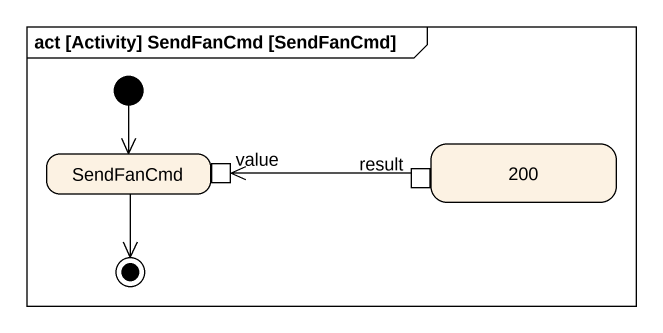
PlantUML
@startuml
mainframe act [Activity] SendFanCmd [SendFanCmd]
hide empty description
state "200" as s200 {
  state result <<outputPin>>
}
state SendFanCmd {
  state value <<inputPin>>
}
[*] --> SendFanCmd
result -left-> value
SendFanCmd --> [*]
@enduml
